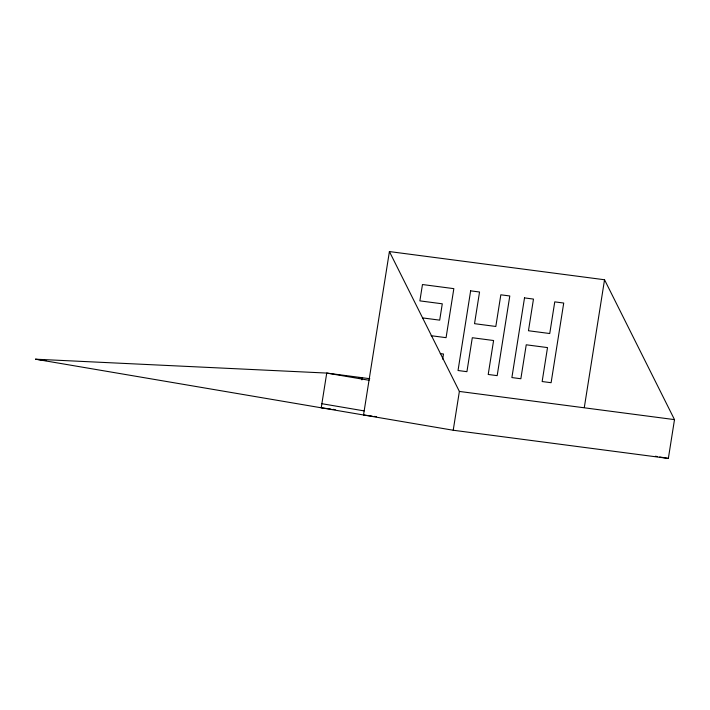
<?xml version="1.0" encoding="UTF-8"?>
<svg xmlns="http://www.w3.org/2000/svg" width="710" height="710" viewBox="0 0 710 710"><rect width="100%" height="100%" fill="white"/><g stroke="black" fill="none" stroke-linecap="round" stroke-linejoin="round"><path stroke-width="1.06" d="M361.905 379.894L362.251 377.72L358.932 377.56M369.786 378.705L326.733 373.07L35.5 359.198L453.22 430.242L668.35 458.438L674.5 419.619L604.538 279.758L389.408 251.562L363.529 414.986L372.138 416.113M442.676 359.118L443.484 354.006L440.28 353.589M453.22 430.242L459.37 391.432L389.408 251.562M584.33 407.362L604.538 279.758M422.627 317.911L439.694 320.148L442.286 303.809L419.876 300.871L422.468 284.533L453.841 288.642L446.075 337.667L431.13 335.706M459.37 391.432L674.5 419.619M35.5 359.198L41.961 360.05M44.109 360.325L46.265 360.609M330.922 409.067L321.231 407.797L326.733 373.07L369.022 380.258M333.07 409.351L335.226 409.626M374.285 416.397L376.442 416.681M655.383 456.228L657.549 456.601M659.705 456.965L668.35 458.438M321.878 403.706L364.177 410.904M470.641 290.843L458.03 370.514L466.923 371.676L472.301 337.729L493.592 340.516L488.214 374.472L497.178 375.643L509.798 295.972L500.834 294.801L495.82 326.467L474.528 323.671L479.543 292.005L470.641 290.843M524.512 297.898L511.892 377.569L520.856 378.749L526.234 344.794L547.516 347.589L542.147 381.536L551.111 382.708L563.722 303.046L554.759 301.865L549.744 333.531L528.462 330.745L533.476 299.079L524.512 297.898"/></g></svg>
